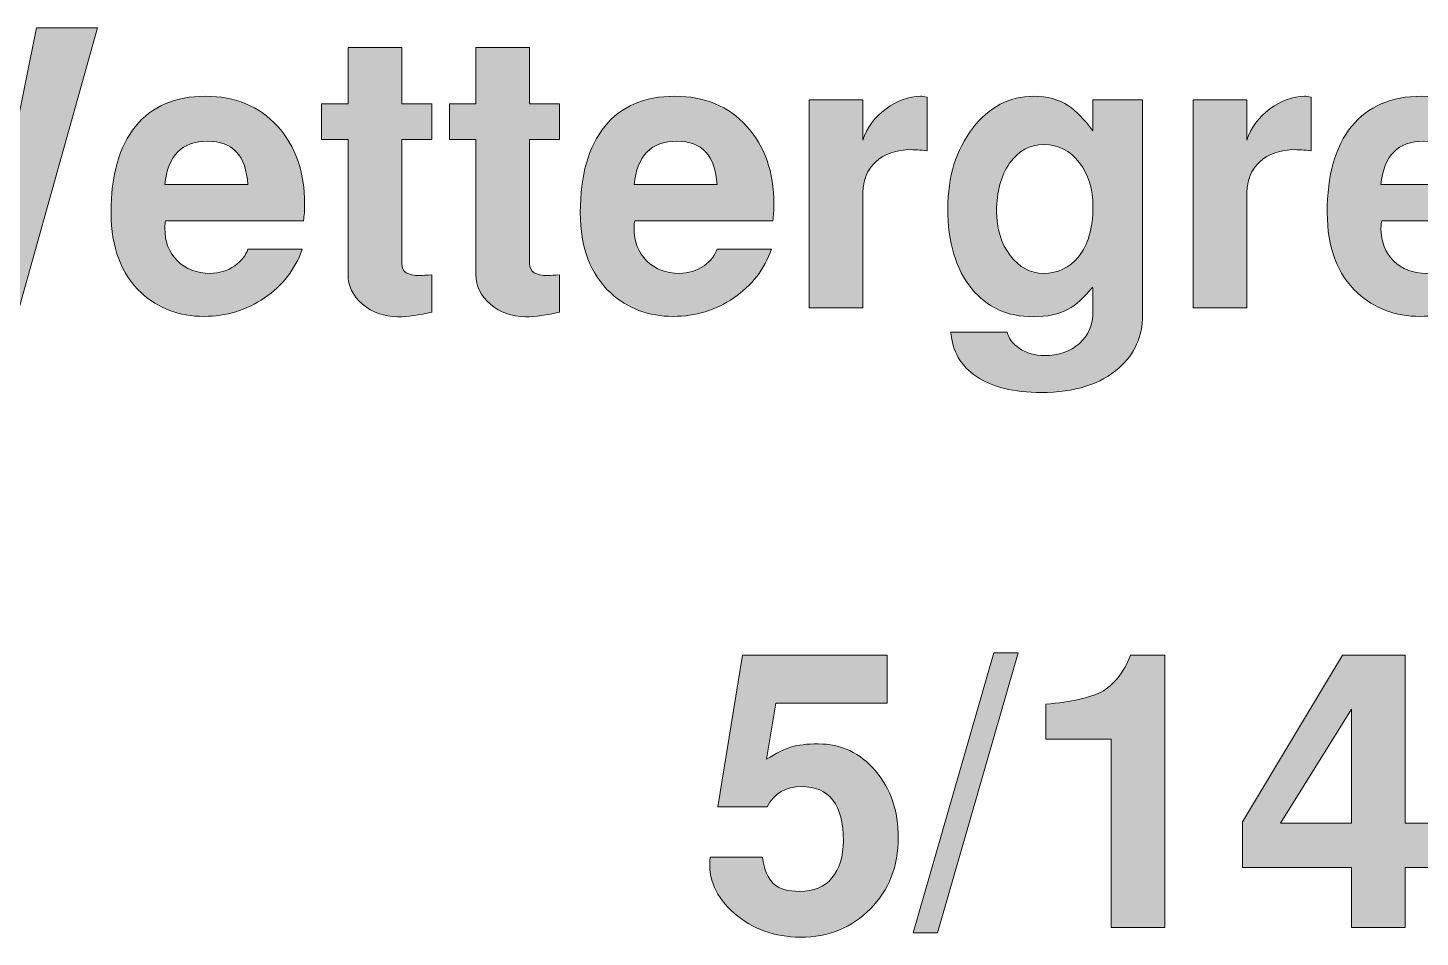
# Model space of a CAD drawing. Header units: inches. Extents: x 0.25 to 7.95, y -7.13 to -0.25.
# Drawn here: x 6.74 to 7.344, y -3.987 to -3.592 of the extents above; entities that cross this region are included whole.
import ezdxf

# ---------------------------------------------------------------- set-up
doc = ezdxf.new("R2010")
doc.units = ezdxf.units.IN
doc.header["$MEASUREMENT"] = 0
doc.layers.add('Layer 1', color=7, linetype='Continuous')

# ---------------------------------------------------------------- blocks, each defined once
blk = doc.blocks.new('block 71')
at = {"layer": 'Layer 1', "true_color": 0xed1f24}
h = blk.add_hatch(color=240, dxfattribs=at)
h.dxf.hatch_style = 2
h.paths.add_polyline_path([(6.77048, -3.59246), (6.73648, -3.71396), (6.71398, -3.71396), (6.69387, -3.62156), (6.6739, -3.71396), (6.65136, -3.71396), (6.61731, -3.59246), (6.64381, -3.59246), (6.66248, -3.68346), (6.68065, -3.59246), (6.70715, -3.59246), (6.72531, -3.68446), (6.74398, -3.59246)])
h = blk.add_hatch(color=240, dxfattribs=at)
h.dxf.hatch_style = 2
edge = h.paths.add_edge_path()
edge.add_spline(control_points=[(6.91548, -3.71579), (6.91003, -3.71713), (6.90509, -3.71779), (6.90065, -3.71779), (6.89476, -3.71779), (6.8897, -3.71599), (6.88548, -3.71238), (6.88125, -3.70877), (6.87914, -3.70446), (6.87914, -3.69946), (6.87914, -3.69946), (6.87914, -3.64096), (6.87914, -3.64096), (6.87914, -3.64096), (6.86765, -3.64096), (6.86765, -3.64096), (6.86765, -3.64096), (6.86765, -3.62546), (6.86765, -3.62546), (6.86765, -3.62546), (6.87914, -3.62546), (6.87914, -3.62546), (6.87914, -3.62546), (6.87914, -3.60096), (6.87914, -3.60096), (6.87914, -3.60096), (6.90248, -3.60096), (6.90248, -3.60096), (6.90248, -3.60096), (6.90248, -3.62546), (6.90248, -3.62546), (6.90248, -3.62546), (6.91548, -3.62546), (6.91548, -3.62546), (6.91548, -3.62546), (6.91548, -3.64096), (6.91548, -3.64096), (6.91548, -3.64096), (6.90248, -3.64096), (6.90248, -3.64096), (6.90248, -3.64096), (6.90248, -3.6948), (6.90248, -3.6948), (6.90248, -3.69824), (6.90509, -3.69996), (6.91031, -3.69996), (6.91153, -3.69985), (6.91326, -3.69974), (6.91548, -3.69963), (6.91548, -3.69963), (6.91548, -3.71579), (6.91548, -3.71579)], knot_values=[0, 0, 0, 0, 1, 1, 1, 2, 2, 2, 3, 3, 3, 4, 4, 4, 5, 5, 5, 6, 6, 6, 7, 7, 7, 8, 8, 8, 9, 9, 9, 10, 10, 10, 11, 11, 11, 12, 12, 12, 13, 13, 13, 14, 14, 14, 15, 15, 15, 16, 16, 16, 17, 17, 17, 17], degree=3, periodic=1)
h = blk.add_hatch(color=240, dxfattribs=at)
h.dxf.hatch_style = 2
edge = h.paths.add_edge_path()
edge.add_spline(control_points=[(6.97097, -3.71579), (6.96553, -3.71713), (6.96058, -3.71779), (6.95614, -3.71779), (6.95025, -3.71779), (6.9452, -3.71599), (6.94097, -3.71238), (6.93675, -3.70877), (6.93464, -3.70446), (6.93464, -3.69946), (6.93464, -3.69946), (6.93464, -3.64096), (6.93464, -3.64096), (6.93464, -3.64096), (6.92314, -3.64096), (6.92314, -3.64096), (6.92314, -3.64096), (6.92314, -3.62546), (6.92314, -3.62546), (6.92314, -3.62546), (6.93464, -3.62546), (6.93464, -3.62546), (6.93464, -3.62546), (6.93464, -3.60096), (6.93464, -3.60096), (6.93464, -3.60096), (6.95797, -3.60096), (6.95797, -3.60096), (6.95797, -3.60096), (6.95797, -3.62546), (6.95797, -3.62546), (6.95797, -3.62546), (6.97097, -3.62546), (6.97097, -3.62546), (6.97097, -3.62546), (6.97097, -3.64096), (6.97097, -3.64096), (6.97097, -3.64096), (6.95797, -3.64096), (6.95797, -3.64096), (6.95797, -3.64096), (6.95797, -3.6948), (6.95797, -3.6948), (6.95797, -3.69824), (6.96058, -3.69996), (6.96581, -3.69996), (6.96703, -3.69985), (6.96875, -3.69974), (6.97097, -3.69963), (6.97097, -3.69963), (6.97097, -3.71579), (6.97097, -3.71579)], knot_values=[0, 0, 0, 0, 1, 1, 1, 2, 2, 2, 3, 3, 3, 4, 4, 4, 5, 5, 5, 6, 6, 6, 7, 7, 7, 8, 8, 8, 9, 9, 9, 10, 10, 10, 11, 11, 11, 12, 12, 12, 13, 13, 13, 14, 14, 14, 15, 15, 15, 16, 16, 16, 17, 17, 17, 17], degree=3, periodic=1)
h = blk.add_hatch(color=240, dxfattribs=at)
h.dxf.hatch_style = 2
edge = h.paths.add_edge_path()
edge.add_spline(control_points=[(6.86031, -3.66896), (6.86031, -3.67163), (6.86014, -3.67402), (6.85981, -3.67613), (6.85981, -3.67613), (6.79997, -3.67613), (6.79997, -3.67613), (6.79975, -3.6768), (6.79964, -3.67785), (6.79964, -3.67929), (6.79964, -3.68519), (6.80146, -3.68993), (6.80509, -3.69354), (6.80872, -3.69716), (6.81346, -3.69896), (6.8193, -3.69896), (6.82315, -3.69896), (6.82672, -3.69786), (6.83002, -3.69563), (6.833, -3.69352), (6.83487, -3.69113), (6.83564, -3.68846), (6.83564, -3.68846), (6.85931, -3.68846), (6.85931, -3.68846), (6.85619, -3.69724), (6.85072, -3.7043), (6.84289, -3.70963), (6.83506, -3.71496), (6.82631, -3.71763), (6.81664, -3.71763), (6.80586, -3.71763), (6.79681, -3.71424), (6.78948, -3.70747), (6.78069, -3.69935), (6.77631, -3.68774), (6.77631, -3.67263), (6.77631, -3.65641), (6.77983, -3.64393), (6.78689, -3.63521), (6.79395, -3.62649), (6.80408, -3.62213), (6.81731, -3.62213), (6.83019, -3.62213), (6.84058, -3.62644), (6.84848, -3.63504), (6.85636, -3.64366), (6.86031, -3.65496), (6.86031, -3.66896)], knot_values=[0, 0, 0, 0, 1, 1, 1, 2, 2, 2, 3, 3, 3, 4, 4, 4, 5, 5, 5, 6, 6, 6, 7, 7, 7, 8, 8, 8, 9, 9, 9, 10, 10, 10, 11, 11, 11, 12, 12, 12, 13, 13, 13, 14, 14, 14, 15, 15, 15, 16, 16, 16, 16], degree=3, periodic=1)
edge = h.paths.add_edge_path()
edge.add_spline(control_points=[(6.83564, -3.66046), (6.83497, -3.64791), (6.82914, -3.64163), (6.81815, -3.64163), (6.80704, -3.64163), (6.80088, -3.64791), (6.79964, -3.66046), (6.79964, -3.66046), (6.83564, -3.66046), (6.83564, -3.66046)], knot_values=[0, 0, 0, 0, 1, 1, 1, 2, 2, 2, 3, 3, 3, 3], degree=3, periodic=1)
h = blk.add_hatch(color=240, dxfattribs=at)
h.dxf.hatch_style = 2
edge = h.paths.add_edge_path()
edge.add_spline(control_points=[(7.06398, -3.66896), (7.06398, -3.67163), (7.06381, -3.67402), (7.06348, -3.67613), (7.06348, -3.67613), (7.00364, -3.67613), (7.00364, -3.67613), (7.00342, -3.6768), (7.00331, -3.67785), (7.00331, -3.67929), (7.00331, -3.68519), (7.00513, -3.68993), (7.00876, -3.69354), (7.01239, -3.69716), (7.01712, -3.69896), (7.02296, -3.69896), (7.02681, -3.69896), (7.03039, -3.69786), (7.03369, -3.69563), (7.03667, -3.69352), (7.03854, -3.69113), (7.03931, -3.68846), (7.03931, -3.68846), (7.06297, -3.68846), (7.06297, -3.68846), (7.05986, -3.69724), (7.05439, -3.7043), (7.04656, -3.70963), (7.03872, -3.71496), (7.02998, -3.71763), (7.02031, -3.71763), (7.00953, -3.71763), (7.00047, -3.71424), (6.99314, -3.70747), (6.98436, -3.69935), (6.97997, -3.68774), (6.97997, -3.67263), (6.97997, -3.65641), (6.9835, -3.64393), (6.99056, -3.63521), (6.99761, -3.62649), (7.00775, -3.62213), (7.02098, -3.62213), (7.03386, -3.62213), (7.04425, -3.62644), (7.05214, -3.63504), (7.06003, -3.64366), (7.06398, -3.65496), (7.06398, -3.66896)], knot_values=[0, 0, 0, 0, 1, 1, 1, 2, 2, 2, 3, 3, 3, 4, 4, 4, 5, 5, 5, 6, 6, 6, 7, 7, 7, 8, 8, 8, 9, 9, 9, 10, 10, 10, 11, 11, 11, 12, 12, 12, 13, 13, 13, 14, 14, 14, 15, 15, 15, 16, 16, 16, 16], degree=3, periodic=1)
edge = h.paths.add_edge_path()
edge.add_spline(control_points=[(7.03931, -3.66046), (7.03864, -3.64791), (7.0328, -3.64163), (7.02182, -3.64163), (7.01071, -3.64163), (7.00454, -3.64791), (7.00331, -3.66046), (7.00331, -3.66046), (7.03931, -3.66046), (7.03931, -3.66046)], knot_values=[0, 0, 0, 0, 1, 1, 1, 2, 2, 2, 3, 3, 3, 3], degree=3, periodic=1)
h = blk.add_hatch(color=240, dxfattribs=at)
h.dxf.hatch_style = 2
edge = h.paths.add_edge_path()
edge.add_spline(control_points=[(7.13047, -3.64579), (7.12736, -3.64546), (7.12508, -3.6453), (7.12364, -3.6453), (7.11709, -3.6453), (7.11195, -3.64705), (7.10822, -3.65055), (7.1045, -3.65405), (7.10264, -3.65846), (7.10264, -3.6638), (7.10264, -3.6638), (7.10264, -3.71396), (7.10264, -3.71396), (7.10264, -3.71396), (7.07931, -3.71396), (7.07931, -3.71396), (7.07931, -3.71396), (7.07931, -3.62363), (7.07931, -3.62363), (7.07931, -3.62363), (7.10264, -3.62363), (7.10264, -3.62363), (7.10264, -3.62363), (7.10264, -3.64113), (7.10264, -3.64113), (7.10431, -3.6358), (7.10764, -3.63129), (7.11264, -3.62763), (7.11764, -3.62396), (7.12264, -3.62213), (7.12764, -3.62213), (7.12819, -3.62213), (7.12914, -3.62224), (7.13047, -3.62246), (7.13047, -3.62246), (7.13047, -3.64579), (7.13047, -3.64579)], knot_values=[0, 0, 0, 0, 1, 1, 1, 2, 2, 2, 3, 3, 3, 4, 4, 4, 5, 5, 5, 6, 6, 6, 7, 7, 7, 8, 8, 8, 9, 9, 9, 10, 10, 10, 11, 11, 11, 12, 12, 12, 12], degree=3, periodic=1)
h = blk.add_hatch(color=240, dxfattribs=at)
h.dxf.hatch_style = 2
edge = h.paths.add_edge_path()
edge.add_spline(control_points=[(7.22397, -3.7173), (7.22397, -3.7263), (7.22058, -3.73385), (7.21381, -3.73996), (7.20592, -3.74707), (7.19464, -3.75063), (7.17997, -3.75063), (7.16808, -3.75063), (7.15873, -3.74832), (7.15189, -3.74371), (7.14505, -3.7391), (7.14136, -3.73269), (7.14081, -3.72446), (7.14081, -3.72446), (7.16527, -3.72446), (7.16527, -3.72446), (7.16583, -3.72713), (7.16762, -3.72949), (7.17063, -3.73155), (7.17365, -3.7336), (7.17723, -3.73463), (7.18136, -3.73463), (7.18762, -3.73463), (7.19269, -3.73288), (7.19661, -3.72938), (7.20052, -3.72588), (7.20247, -3.72124), (7.20247, -3.71546), (7.20247, -3.70946), (7.20241, -3.70596), (7.2023, -3.70496), (7.19862, -3.70952), (7.1951, -3.71269), (7.19175, -3.71446), (7.18773, -3.71668), (7.18264, -3.71779), (7.1765, -3.71779), (7.16533, -3.71779), (7.15645, -3.71374), (7.14986, -3.70563), (7.14293, -3.69718), (7.13947, -3.68557), (7.13947, -3.6708), (7.13947, -3.65702), (7.14305, -3.64546), (7.15019, -3.63613), (7.15735, -3.6268), (7.16617, -3.62213), (7.17667, -3.62213), (7.18259, -3.62213), (7.18768, -3.62352), (7.19192, -3.6263), (7.19504, -3.6284), (7.19856, -3.63202), (7.20247, -3.63713), (7.20247, -3.63713), (7.20247, -3.62363), (7.20247, -3.62363), (7.20247, -3.62363), (7.22397, -3.62363), (7.22397, -3.62363), (7.22397, -3.62363), (7.22397, -3.7173), (7.22397, -3.7173)], knot_values=[0, 0, 0, 0, 1, 1, 1, 2, 2, 2, 3, 3, 3, 4, 4, 4, 5, 5, 5, 6, 6, 6, 7, 7, 7, 8, 8, 8, 9, 9, 9, 10, 10, 10, 11, 11, 11, 12, 12, 12, 13, 13, 13, 14, 14, 14, 15, 15, 15, 16, 16, 16, 17, 17, 17, 18, 18, 18, 19, 19, 19, 20, 20, 20, 21, 21, 21, 21], degree=3, periodic=1)
edge = h.paths.add_edge_path()
edge.add_spline(control_points=[(7.20247, -3.67013), (7.20247, -3.66235), (7.20047, -3.6559), (7.19647, -3.6508), (7.19247, -3.64568), (7.18742, -3.64313), (7.18131, -3.64313), (7.17508, -3.64313), (7.17008, -3.64583), (7.16631, -3.65121), (7.16253, -3.6566), (7.16064, -3.66352), (7.16064, -3.67196), (7.16064, -3.67963), (7.16261, -3.68605), (7.16656, -3.69121), (7.1705, -3.69638), (7.17531, -3.69896), (7.18098, -3.69896), (7.18719, -3.69896), (7.19225, -3.69657), (7.19614, -3.69179), (7.20036, -3.68657), (7.20247, -3.67936), (7.20247, -3.67013)], knot_values=[0, 0, 0, 0, 1, 1, 1, 2, 2, 2, 3, 3, 3, 4, 4, 4, 5, 5, 5, 6, 6, 6, 7, 7, 7, 8, 8, 8, 8], degree=3, periodic=1)
h = blk.add_hatch(color=240, dxfattribs=at)
h.dxf.hatch_style = 2
edge = h.paths.add_edge_path()
edge.add_spline(control_points=[(7.29714, -3.64579), (7.29403, -3.64546), (7.29175, -3.6453), (7.29031, -3.6453), (7.28375, -3.6453), (7.27861, -3.64705), (7.27489, -3.65055), (7.27117, -3.65405), (7.26931, -3.65846), (7.26931, -3.6638), (7.26931, -3.6638), (7.26931, -3.71396), (7.26931, -3.71396), (7.26931, -3.71396), (7.24597, -3.71396), (7.24597, -3.71396), (7.24597, -3.71396), (7.24597, -3.62363), (7.24597, -3.62363), (7.24597, -3.62363), (7.26931, -3.62363), (7.26931, -3.62363), (7.26931, -3.62363), (7.26931, -3.64113), (7.26931, -3.64113), (7.27098, -3.6358), (7.27431, -3.63129), (7.2793, -3.62763), (7.28431, -3.62396), (7.28931, -3.62213), (7.2943, -3.62213), (7.29486, -3.62213), (7.29581, -3.62224), (7.29714, -3.62246), (7.29714, -3.62246), (7.29714, -3.64579), (7.29714, -3.64579)], knot_values=[0, 0, 0, 0, 1, 1, 1, 2, 2, 2, 3, 3, 3, 4, 4, 4, 5, 5, 5, 6, 6, 6, 7, 7, 7, 8, 8, 8, 9, 9, 9, 10, 10, 10, 11, 11, 11, 12, 12, 12, 12], degree=3, periodic=1)
h = blk.add_hatch(color=240, dxfattribs=at)
h.dxf.hatch_style = 2
edge = h.paths.add_edge_path()
edge.add_spline(control_points=[(7.38814, -3.66896), (7.38814, -3.67163), (7.38797, -3.67402), (7.38764, -3.67613), (7.38764, -3.67613), (7.32781, -3.67613), (7.32781, -3.67613), (7.32758, -3.6768), (7.32747, -3.67785), (7.32747, -3.67929), (7.32747, -3.68519), (7.32929, -3.68993), (7.33292, -3.69354), (7.33655, -3.69716), (7.34129, -3.69896), (7.34713, -3.69896), (7.35098, -3.69896), (7.35455, -3.69786), (7.35786, -3.69563), (7.36083, -3.69352), (7.3627, -3.69113), (7.36347, -3.68846), (7.36347, -3.68846), (7.38714, -3.68846), (7.38714, -3.68846), (7.38403, -3.69724), (7.37855, -3.7043), (7.37072, -3.70963), (7.36289, -3.71496), (7.35414, -3.71763), (7.34448, -3.71763), (7.33369, -3.71763), (7.32464, -3.71424), (7.31731, -3.70747), (7.30853, -3.69935), (7.30414, -3.68774), (7.30414, -3.67263), (7.30414, -3.65641), (7.30766, -3.64393), (7.31472, -3.63521), (7.32178, -3.62649), (7.33192, -3.62213), (7.34514, -3.62213), (7.35803, -3.62213), (7.36841, -3.62644), (7.37631, -3.63504), (7.3842, -3.64366), (7.38814, -3.65496), (7.38814, -3.66896)], knot_values=[0, 0, 0, 0, 1, 1, 1, 2, 2, 2, 3, 3, 3, 4, 4, 4, 5, 5, 5, 6, 6, 6, 7, 7, 7, 8, 8, 8, 9, 9, 9, 10, 10, 10, 11, 11, 11, 12, 12, 12, 13, 13, 13, 14, 14, 14, 15, 15, 15, 16, 16, 16, 16], degree=3, periodic=1)
edge = h.paths.add_edge_path()
edge.add_spline(control_points=[(7.36347, -3.66046), (7.3628, -3.64791), (7.35697, -3.64163), (7.34598, -3.64163), (7.33487, -3.64163), (7.32871, -3.64791), (7.32747, -3.66046), (7.32747, -3.66046), (7.36347, -3.66046), (7.36347, -3.66046)], knot_values=[0, 0, 0, 0, 1, 1, 1, 2, 2, 2, 3, 3, 3, 3], degree=3, periodic=1)
at = {"layer": 'Layer 1', "lineweight": 0}
blk.add_lwpolyline([(6.77048, -3.59246), (6.73648, -3.71396), (6.71398, -3.71396), (6.69387, -3.62156), (6.6739, -3.71396), (6.65136, -3.71396), (6.61731, -3.59246), (6.64381, -3.59246), (6.66248, -3.68346), (6.68065, -3.59246), (6.70715, -3.59246), (6.72531, -3.68446), (6.74398, -3.59246), (6.77048, -3.59246)], dxfattribs=at)
for points, knots in [([(6.91548, -3.71579), (6.91003, -3.71713), (6.90509, -3.71779), (6.90065, -3.71779), (6.89476, -3.71779), (6.8897, -3.71599), (6.88548, -3.71238), (6.88125, -3.70877), (6.87914, -3.70446), (6.87914, -3.69946), (6.87914, -3.69946), (6.87914, -3.64096), (6.87914, -3.64096), (6.87914, -3.64096), (6.86765, -3.64096), (6.86765, -3.64096), (6.86765, -3.64096), (6.86765, -3.62546), (6.86765, -3.62546), (6.86765, -3.62546), (6.87914, -3.62546), (6.87914, -3.62546), (6.87914, -3.62546), (6.87914, -3.60096), (6.87914, -3.60096), (6.87914, -3.60096), (6.90248, -3.60096), (6.90248, -3.60096), (6.90248, -3.60096), (6.90248, -3.62546), (6.90248, -3.62546), (6.90248, -3.62546), (6.91548, -3.62546), (6.91548, -3.62546), (6.91548, -3.62546), (6.91548, -3.64096), (6.91548, -3.64096), (6.91548, -3.64096), (6.90248, -3.64096), (6.90248, -3.64096), (6.90248, -3.64096), (6.90248, -3.6948), (6.90248, -3.6948), (6.90248, -3.69824), (6.90509, -3.69996), (6.91031, -3.69996), (6.91153, -3.69985), (6.91326, -3.69974), (6.91548, -3.69963), (6.91548, -3.69963), (6.91548, -3.71579), (6.91548, -3.71579)], [0, 0, 0, 0, 1, 1, 1, 2, 2, 2, 3, 3, 3, 4, 4, 4, 5, 5, 5, 6, 6, 6, 7, 7, 7, 8, 8, 8, 9, 9, 9, 10, 10, 10, 11, 11, 11, 12, 12, 12, 13, 13, 13, 14, 14, 14, 15, 15, 15, 16, 16, 16, 17, 17, 17, 17]), ([(6.97097, -3.71579), (6.96553, -3.71713), (6.96058, -3.71779), (6.95614, -3.71779), (6.95025, -3.71779), (6.9452, -3.71599), (6.94097, -3.71238), (6.93675, -3.70877), (6.93464, -3.70446), (6.93464, -3.69946), (6.93464, -3.69946), (6.93464, -3.64096), (6.93464, -3.64096), (6.93464, -3.64096), (6.92314, -3.64096), (6.92314, -3.64096), (6.92314, -3.64096), (6.92314, -3.62546), (6.92314, -3.62546), (6.92314, -3.62546), (6.93464, -3.62546), (6.93464, -3.62546), (6.93464, -3.62546), (6.93464, -3.60096), (6.93464, -3.60096), (6.93464, -3.60096), (6.95797, -3.60096), (6.95797, -3.60096), (6.95797, -3.60096), (6.95797, -3.62546), (6.95797, -3.62546), (6.95797, -3.62546), (6.97097, -3.62546), (6.97097, -3.62546), (6.97097, -3.62546), (6.97097, -3.64096), (6.97097, -3.64096), (6.97097, -3.64096), (6.95797, -3.64096), (6.95797, -3.64096), (6.95797, -3.64096), (6.95797, -3.6948), (6.95797, -3.6948), (6.95797, -3.69824), (6.96058, -3.69996), (6.96581, -3.69996), (6.96703, -3.69985), (6.96875, -3.69974), (6.97097, -3.69963), (6.97097, -3.69963), (6.97097, -3.71579), (6.97097, -3.71579)], [0, 0, 0, 0, 1, 1, 1, 2, 2, 2, 3, 3, 3, 4, 4, 4, 5, 5, 5, 6, 6, 6, 7, 7, 7, 8, 8, 8, 9, 9, 9, 10, 10, 10, 11, 11, 11, 12, 12, 12, 13, 13, 13, 14, 14, 14, 15, 15, 15, 16, 16, 16, 17, 17, 17, 17]), ([(6.86031, -3.66896), (6.86031, -3.67163), (6.86014, -3.67402), (6.85981, -3.67613), (6.85981, -3.67613), (6.79997, -3.67613), (6.79997, -3.67613), (6.79975, -3.6768), (6.79964, -3.67785), (6.79964, -3.67929), (6.79964, -3.68519), (6.80146, -3.68993), (6.80509, -3.69354), (6.80872, -3.69716), (6.81346, -3.69896), (6.8193, -3.69896), (6.82315, -3.69896), (6.82672, -3.69786), (6.83002, -3.69563), (6.833, -3.69352), (6.83487, -3.69113), (6.83564, -3.68846), (6.83564, -3.68846), (6.85931, -3.68846), (6.85931, -3.68846), (6.85619, -3.69724), (6.85072, -3.7043), (6.84289, -3.70963), (6.83506, -3.71496), (6.82631, -3.71763), (6.81664, -3.71763), (6.80586, -3.71763), (6.79681, -3.71424), (6.78948, -3.70747), (6.78069, -3.69935), (6.77631, -3.68774), (6.77631, -3.67263), (6.77631, -3.65641), (6.77983, -3.64393), (6.78689, -3.63521), (6.79395, -3.62649), (6.80408, -3.62213), (6.81731, -3.62213), (6.83019, -3.62213), (6.84058, -3.62644), (6.84848, -3.63504), (6.85636, -3.64366), (6.86031, -3.65496), (6.86031, -3.66896)], [0, 0, 0, 0, 1, 1, 1, 2, 2, 2, 3, 3, 3, 4, 4, 4, 5, 5, 5, 6, 6, 6, 7, 7, 7, 8, 8, 8, 9, 9, 9, 10, 10, 10, 11, 11, 11, 12, 12, 12, 13, 13, 13, 14, 14, 14, 15, 15, 15, 16, 16, 16, 16]), ([(7.06398, -3.66896), (7.06398, -3.67163), (7.06381, -3.67402), (7.06348, -3.67613), (7.06348, -3.67613), (7.00364, -3.67613), (7.00364, -3.67613), (7.00342, -3.6768), (7.00331, -3.67785), (7.00331, -3.67929), (7.00331, -3.68519), (7.00513, -3.68993), (7.00876, -3.69354), (7.01239, -3.69716), (7.01712, -3.69896), (7.02296, -3.69896), (7.02681, -3.69896), (7.03039, -3.69786), (7.03369, -3.69563), (7.03667, -3.69352), (7.03854, -3.69113), (7.03931, -3.68846), (7.03931, -3.68846), (7.06297, -3.68846), (7.06297, -3.68846), (7.05986, -3.69724), (7.05439, -3.7043), (7.04656, -3.70963), (7.03872, -3.71496), (7.02998, -3.71763), (7.02031, -3.71763), (7.00953, -3.71763), (7.00047, -3.71424), (6.99314, -3.70747), (6.98436, -3.69935), (6.97997, -3.68774), (6.97997, -3.67263), (6.97997, -3.65641), (6.9835, -3.64393), (6.99056, -3.63521), (6.99761, -3.62649), (7.00775, -3.62213), (7.02098, -3.62213), (7.03386, -3.62213), (7.04425, -3.62644), (7.05214, -3.63504), (7.06003, -3.64366), (7.06398, -3.65496), (7.06398, -3.66896)], [0, 0, 0, 0, 1, 1, 1, 2, 2, 2, 3, 3, 3, 4, 4, 4, 5, 5, 5, 6, 6, 6, 7, 7, 7, 8, 8, 8, 9, 9, 9, 10, 10, 10, 11, 11, 11, 12, 12, 12, 13, 13, 13, 14, 14, 14, 15, 15, 15, 16, 16, 16, 16]), ([(7.13047, -3.64579), (7.12736, -3.64546), (7.12508, -3.6453), (7.12364, -3.6453), (7.11709, -3.6453), (7.11195, -3.64705), (7.10822, -3.65055), (7.1045, -3.65405), (7.10264, -3.65846), (7.10264, -3.6638), (7.10264, -3.6638), (7.10264, -3.71396), (7.10264, -3.71396), (7.10264, -3.71396), (7.07931, -3.71396), (7.07931, -3.71396), (7.07931, -3.71396), (7.07931, -3.62363), (7.07931, -3.62363), (7.07931, -3.62363), (7.10264, -3.62363), (7.10264, -3.62363), (7.10264, -3.62363), (7.10264, -3.64113), (7.10264, -3.64113), (7.10431, -3.6358), (7.10764, -3.63129), (7.11264, -3.62763), (7.11764, -3.62396), (7.12264, -3.62213), (7.12764, -3.62213), (7.12819, -3.62213), (7.12914, -3.62224), (7.13047, -3.62246), (7.13047, -3.62246), (7.13047, -3.64579), (7.13047, -3.64579)], [0, 0, 0, 0, 1, 1, 1, 2, 2, 2, 3, 3, 3, 4, 4, 4, 5, 5, 5, 6, 6, 6, 7, 7, 7, 8, 8, 8, 9, 9, 9, 10, 10, 10, 11, 11, 11, 12, 12, 12, 12]), ([(7.22397, -3.7173), (7.22397, -3.7263), (7.22058, -3.73385), (7.21381, -3.73996), (7.20592, -3.74707), (7.19464, -3.75063), (7.17997, -3.75063), (7.16808, -3.75063), (7.15873, -3.74832), (7.15189, -3.74371), (7.14505, -3.7391), (7.14136, -3.73269), (7.14081, -3.72446), (7.14081, -3.72446), (7.16527, -3.72446), (7.16527, -3.72446), (7.16583, -3.72713), (7.16762, -3.72949), (7.17063, -3.73155), (7.17365, -3.7336), (7.17723, -3.73463), (7.18136, -3.73463), (7.18762, -3.73463), (7.19269, -3.73288), (7.19661, -3.72938), (7.20052, -3.72588), (7.20247, -3.72124), (7.20247, -3.71546), (7.20247, -3.70946), (7.20241, -3.70596), (7.2023, -3.70496), (7.19862, -3.70952), (7.1951, -3.71269), (7.19175, -3.71446), (7.18773, -3.71668), (7.18264, -3.71779), (7.1765, -3.71779), (7.16533, -3.71779), (7.15645, -3.71374), (7.14986, -3.70563), (7.14293, -3.69718), (7.13947, -3.68557), (7.13947, -3.6708), (7.13947, -3.65702), (7.14305, -3.64546), (7.15019, -3.63613), (7.15735, -3.6268), (7.16617, -3.62213), (7.17667, -3.62213), (7.18259, -3.62213), (7.18768, -3.62352), (7.19192, -3.6263), (7.19504, -3.6284), (7.19856, -3.63202), (7.20247, -3.63713), (7.20247, -3.63713), (7.20247, -3.62363), (7.20247, -3.62363), (7.20247, -3.62363), (7.22397, -3.62363), (7.22397, -3.62363), (7.22397, -3.62363), (7.22397, -3.7173), (7.22397, -3.7173)], [0, 0, 0, 0, 1, 1, 1, 2, 2, 2, 3, 3, 3, 4, 4, 4, 5, 5, 5, 6, 6, 6, 7, 7, 7, 8, 8, 8, 9, 9, 9, 10, 10, 10, 11, 11, 11, 12, 12, 12, 13, 13, 13, 14, 14, 14, 15, 15, 15, 16, 16, 16, 17, 17, 17, 18, 18, 18, 19, 19, 19, 20, 20, 20, 21, 21, 21, 21]), ([(7.29714, -3.64579), (7.29403, -3.64546), (7.29175, -3.6453), (7.29031, -3.6453), (7.28375, -3.6453), (7.27861, -3.64705), (7.27489, -3.65055), (7.27117, -3.65405), (7.26931, -3.65846), (7.26931, -3.6638), (7.26931, -3.6638), (7.26931, -3.71396), (7.26931, -3.71396), (7.26931, -3.71396), (7.24597, -3.71396), (7.24597, -3.71396), (7.24597, -3.71396), (7.24597, -3.62363), (7.24597, -3.62363), (7.24597, -3.62363), (7.26931, -3.62363), (7.26931, -3.62363), (7.26931, -3.62363), (7.26931, -3.64113), (7.26931, -3.64113), (7.27098, -3.6358), (7.27431, -3.63129), (7.2793, -3.62763), (7.28431, -3.62396), (7.28931, -3.62213), (7.2943, -3.62213), (7.29486, -3.62213), (7.29581, -3.62224), (7.29714, -3.62246), (7.29714, -3.62246), (7.29714, -3.64579), (7.29714, -3.64579)], [0, 0, 0, 0, 1, 1, 1, 2, 2, 2, 3, 3, 3, 4, 4, 4, 5, 5, 5, 6, 6, 6, 7, 7, 7, 8, 8, 8, 9, 9, 9, 10, 10, 10, 11, 11, 11, 12, 12, 12, 12]), ([(7.38814, -3.66896), (7.38814, -3.67163), (7.38797, -3.67402), (7.38764, -3.67613), (7.38764, -3.67613), (7.32781, -3.67613), (7.32781, -3.67613), (7.32758, -3.6768), (7.32747, -3.67785), (7.32747, -3.67929), (7.32747, -3.68519), (7.32929, -3.68993), (7.33292, -3.69354), (7.33655, -3.69716), (7.34129, -3.69896), (7.34713, -3.69896), (7.35098, -3.69896), (7.35455, -3.69786), (7.35786, -3.69563), (7.36083, -3.69352), (7.3627, -3.69113), (7.36347, -3.68846), (7.36347, -3.68846), (7.38714, -3.68846), (7.38714, -3.68846), (7.38403, -3.69724), (7.37855, -3.7043), (7.37072, -3.70963), (7.36289, -3.71496), (7.35414, -3.71763), (7.34448, -3.71763), (7.33369, -3.71763), (7.32464, -3.71424), (7.31731, -3.70747), (7.30853, -3.69935), (7.30414, -3.68774), (7.30414, -3.67263), (7.30414, -3.65641), (7.30766, -3.64393), (7.31472, -3.63521), (7.32178, -3.62649), (7.33192, -3.62213), (7.34514, -3.62213), (7.35803, -3.62213), (7.36841, -3.62644), (7.37631, -3.63504), (7.3842, -3.64366), (7.38814, -3.65496), (7.38814, -3.66896)], [0, 0, 0, 0, 1, 1, 1, 2, 2, 2, 3, 3, 3, 4, 4, 4, 5, 5, 5, 6, 6, 6, 7, 7, 7, 8, 8, 8, 9, 9, 9, 10, 10, 10, 11, 11, 11, 12, 12, 12, 13, 13, 13, 14, 14, 14, 15, 15, 15, 16, 16, 16, 16]), ([(6.83564, -3.66046), (6.83497, -3.64791), (6.82914, -3.64163), (6.81815, -3.64163), (6.80704, -3.64163), (6.80088, -3.64791), (6.79964, -3.66046), (6.79964, -3.66046), (6.83564, -3.66046), (6.83564, -3.66046)], [0, 0, 0, 0, 1, 1, 1, 2, 2, 2, 3, 3, 3, 3]), ([(7.03931, -3.66046), (7.03864, -3.64791), (7.0328, -3.64163), (7.02182, -3.64163), (7.01071, -3.64163), (7.00454, -3.64791), (7.00331, -3.66046), (7.00331, -3.66046), (7.03931, -3.66046), (7.03931, -3.66046)], [0, 0, 0, 0, 1, 1, 1, 2, 2, 2, 3, 3, 3, 3]), ([(7.20247, -3.67013), (7.20247, -3.66235), (7.20047, -3.6559), (7.19647, -3.6508), (7.19247, -3.64568), (7.18742, -3.64313), (7.18131, -3.64313), (7.17508, -3.64313), (7.17008, -3.64583), (7.16631, -3.65121), (7.16253, -3.6566), (7.16064, -3.66352), (7.16064, -3.67196), (7.16064, -3.67963), (7.16261, -3.68605), (7.16656, -3.69121), (7.1705, -3.69638), (7.17531, -3.69896), (7.18098, -3.69896), (7.18719, -3.69896), (7.19225, -3.69657), (7.19614, -3.69179), (7.20036, -3.68657), (7.20247, -3.67936), (7.20247, -3.67013)], [0, 0, 0, 0, 1, 1, 1, 2, 2, 2, 3, 3, 3, 4, 4, 4, 5, 5, 5, 6, 6, 6, 7, 7, 7, 8, 8, 8, 8]), ([(7.36347, -3.66046), (7.3628, -3.64791), (7.35697, -3.64163), (7.34598, -3.64163), (7.33487, -3.64163), (7.32871, -3.64791), (7.32747, -3.66046), (7.32747, -3.66046), (7.36347, -3.66046), (7.36347, -3.66046)], [0, 0, 0, 0, 1, 1, 1, 2, 2, 2, 3, 3, 3, 3])]:
    blk.add_open_spline(points, degree=3, knots=knots, dxfattribs=at)
blk = doc.blocks.new('block 73')
at = {"layer": 'Layer 1', "true_color": 0xed1f24}
h = blk.add_hatch(color=240, dxfattribs=at)
h.dxf.hatch_style = 2
edge = h.paths.add_edge_path()
edge.add_spline(control_points=[(7.11797, -3.94377), (7.11797, -3.95621), (7.11394, -3.96652), (7.10588, -3.97468), (7.09783, -3.98285), (7.08769, -3.98693), (7.07547, -3.98693), (7.06436, -3.98693), (7.0548, -3.98349), (7.0468, -3.9766), (7.0388, -3.96971), (7.0353, -3.9616), (7.0363, -3.95227), (7.0363, -3.95227), (7.05903, -3.95227), (7.05903, -3.95227), (7.05981, -3.95772), (7.0614, -3.96155), (7.0638, -3.96377), (7.06619, -3.96599), (7.07001, -3.9671), (7.07524, -3.9671), (7.08126, -3.9671), (7.08592, -3.96516), (7.0892, -3.96127), (7.09249, -3.95738), (7.09414, -3.95199), (7.09414, -3.9451), (7.09414, -3.92944), (7.08806, -3.9216), (7.07591, -3.9216), (7.06911, -3.9216), (7.06415, -3.92455), (7.06104, -3.93043), (7.06104, -3.93043), (7.03963, -3.93043), (7.03963, -3.93043), (7.03963, -3.93043), (7.0503, -3.8646), (7.0503, -3.8646), (7.0503, -3.8646), (7.11313, -3.8646), (7.11313, -3.8646), (7.11313, -3.8646), (7.11313, -3.88544), (7.11313, -3.88544), (7.11313, -3.88544), (7.06482, -3.88544), (7.06482, -3.88544), (7.06482, -3.88544), (7.06071, -3.90978), (7.06071, -3.90978), (7.06504, -3.90711), (7.06867, -3.90533), (7.07161, -3.90444), (7.07455, -3.90354), (7.07841, -3.9031), (7.08318, -3.9031), (7.09317, -3.9031), (7.10146, -3.90699), (7.10807, -3.91477), (7.11466, -3.92255), (7.11797, -3.93221), (7.11797, -3.94377)], knot_values=[0, 0, 0, 0, 1, 1, 1, 2, 2, 2, 3, 3, 3, 4, 4, 4, 5, 5, 5, 6, 6, 6, 7, 7, 7, 8, 8, 8, 9, 9, 9, 10, 10, 10, 11, 11, 11, 12, 12, 12, 13, 13, 13, 14, 14, 14, 15, 15, 15, 16, 16, 16, 17, 17, 17, 18, 18, 18, 19, 19, 19, 20, 20, 20, 21, 21, 21, 21], degree=3, periodic=1)
h = blk.add_hatch(color=240, dxfattribs=at)
h.dxf.hatch_style = 2
h.paths.add_polyline_path([(7.16996, -3.8636), (7.13497, -3.9851), (7.12439, -3.9851), (7.15939, -3.8636)])
h = blk.add_hatch(color=240, dxfattribs=at)
h.dxf.hatch_style = 2
edge = h.paths.add_edge_path()
edge.add_spline(control_points=[(7.23363, -3.98277), (7.23363, -3.98277), (7.2103, -3.98277), (7.2103, -3.98277), (7.2103, -3.98277), (7.2103, -3.9011), (7.2103, -3.9011), (7.2103, -3.9011), (7.18197, -3.9011), (7.18197, -3.9011), (7.18197, -3.9011), (7.18197, -3.88593), (7.18197, -3.88593), (7.19318, -3.88483), (7.20119, -3.88304), (7.20597, -3.8806), (7.21152, -3.8776), (7.2158, -3.87227), (7.2188, -3.8646), (7.2188, -3.8646), (7.23363, -3.8646), (7.23363, -3.8646), (7.23363, -3.8646), (7.23363, -3.98277), (7.23363, -3.98277)], knot_values=[0, 0, 0, 0, 1, 1, 1, 2, 2, 2, 3, 3, 3, 4, 4, 4, 5, 5, 5, 6, 6, 6, 7, 7, 7, 8, 8, 8, 8], degree=3, periodic=1)
h = blk.add_hatch(color=240, dxfattribs=at)
h.dxf.hatch_style = 2
h.paths.add_polyline_path([(7.3503, -3.95677), (7.33797, -3.95677), (7.33797, -3.98277), (7.31464, -3.98277), (7.31464, -3.95677), (7.2673, -3.95677), (7.2673, -3.93694), (7.3108, -3.8646), (7.33797, -3.8646), (7.33797, -3.93743), (7.3503, -3.93743)])
h.paths.add_polyline_path([(7.31464, -3.93743), (7.31464, -3.88797), (7.28392, -3.93743)])
h = blk.add_hatch(color=240, dxfattribs=at)
h.dxf.hatch_style = 2
h.paths.add_polyline_path([(7.40163, -3.8636), (7.36664, -3.9851), (7.35606, -3.9851), (7.39106, -3.8636)])
h = blk.add_hatch(color=240, dxfattribs=at)
h.dxf.hatch_style = 2
edge = h.paths.add_edge_path()
edge.add_spline(control_points=[(7.4653, -3.98277), (7.4653, -3.98277), (7.44197, -3.98277), (7.44197, -3.98277), (7.44197, -3.98277), (7.44197, -3.9011), (7.44197, -3.9011), (7.44197, -3.9011), (7.41364, -3.9011), (7.41364, -3.9011), (7.41364, -3.9011), (7.41364, -3.88593), (7.41364, -3.88593), (7.42485, -3.88483), (7.43285, -3.88304), (7.43764, -3.8806), (7.44319, -3.8776), (7.44747, -3.87227), (7.45047, -3.8646), (7.45047, -3.8646), (7.4653, -3.8646), (7.4653, -3.8646), (7.4653, -3.8646), (7.4653, -3.98277), (7.4653, -3.98277)], knot_values=[0, 0, 0, 0, 1, 1, 1, 2, 2, 2, 3, 3, 3, 4, 4, 4, 5, 5, 5, 6, 6, 6, 7, 7, 7, 8, 8, 8, 8], degree=3, periodic=1)
h = blk.add_hatch(color=240, dxfattribs=at)
h.dxf.hatch_style = 2
h.paths.add_polyline_path([(7.58196, -3.95677), (7.56963, -3.95677), (7.56963, -3.98277), (7.5463, -3.98277), (7.5463, -3.95677), (7.49896, -3.95677), (7.49896, -3.93694), (7.54247, -3.8646), (7.56963, -3.8646), (7.56963, -3.93743), (7.58196, -3.93743)])
h.paths.add_polyline_path([(7.5463, -3.93743), (7.5463, -3.88797), (7.51558, -3.93743)])
at = {"layer": 'Layer 1', "lineweight": 0}
for points in [[(7.16996, -3.8636), (7.13497, -3.9851), (7.12439, -3.9851), (7.15939, -3.8636), (7.16996, -3.8636)], [(7.3503, -3.95677), (7.33797, -3.95677), (7.33797, -3.98277), (7.31464, -3.98277), (7.31464, -3.95677), (7.2673, -3.95677), (7.2673, -3.93694), (7.3108, -3.8646), (7.33797, -3.8646), (7.33797, -3.93743), (7.3503, -3.93743), (7.3503, -3.95677)], [(7.40163, -3.8636), (7.36664, -3.9851), (7.35606, -3.9851), (7.39106, -3.8636), (7.40163, -3.8636)], [(7.58196, -3.95677), (7.56963, -3.95677), (7.56963, -3.98277), (7.5463, -3.98277), (7.5463, -3.95677), (7.49896, -3.95677), (7.49896, -3.93694), (7.54247, -3.8646), (7.56963, -3.8646), (7.56963, -3.93743), (7.58196, -3.93743), (7.58196, -3.95677)], [(7.31464, -3.93743), (7.31464, -3.88797), (7.28392, -3.93743), (7.31464, -3.93743)], [(7.5463, -3.93743), (7.5463, -3.88797), (7.51558, -3.93743), (7.5463, -3.93743)]]:
    blk.add_lwpolyline(points, dxfattribs=at)
for points, knots in [([(7.11797, -3.94377), (7.11797, -3.95621), (7.11394, -3.96652), (7.10588, -3.97468), (7.09783, -3.98285), (7.08769, -3.98693), (7.07547, -3.98693), (7.06436, -3.98693), (7.0548, -3.98349), (7.0468, -3.9766), (7.0388, -3.96971), (7.0353, -3.9616), (7.0363, -3.95227), (7.0363, -3.95227), (7.05903, -3.95227), (7.05903, -3.95227), (7.05981, -3.95772), (7.0614, -3.96155), (7.0638, -3.96377), (7.06619, -3.96599), (7.07001, -3.9671), (7.07524, -3.9671), (7.08126, -3.9671), (7.08592, -3.96516), (7.0892, -3.96127), (7.09249, -3.95738), (7.09414, -3.95199), (7.09414, -3.9451), (7.09414, -3.92944), (7.08806, -3.9216), (7.07591, -3.9216), (7.06911, -3.9216), (7.06415, -3.92455), (7.06104, -3.93043), (7.06104, -3.93043), (7.03963, -3.93043), (7.03963, -3.93043), (7.03963, -3.93043), (7.0503, -3.8646), (7.0503, -3.8646), (7.0503, -3.8646), (7.11313, -3.8646), (7.11313, -3.8646), (7.11313, -3.8646), (7.11313, -3.88544), (7.11313, -3.88544), (7.11313, -3.88544), (7.06482, -3.88544), (7.06482, -3.88544), (7.06482, -3.88544), (7.06071, -3.90978), (7.06071, -3.90978), (7.06504, -3.90711), (7.06867, -3.90533), (7.07161, -3.90444), (7.07455, -3.90354), (7.07841, -3.9031), (7.08318, -3.9031), (7.09317, -3.9031), (7.10146, -3.90699), (7.10807, -3.91477), (7.11466, -3.92255), (7.11797, -3.93221), (7.11797, -3.94377)], [0, 0, 0, 0, 1, 1, 1, 2, 2, 2, 3, 3, 3, 4, 4, 4, 5, 5, 5, 6, 6, 6, 7, 7, 7, 8, 8, 8, 9, 9, 9, 10, 10, 10, 11, 11, 11, 12, 12, 12, 13, 13, 13, 14, 14, 14, 15, 15, 15, 16, 16, 16, 17, 17, 17, 18, 18, 18, 19, 19, 19, 20, 20, 20, 21, 21, 21, 21]), ([(7.23363, -3.98277), (7.23363, -3.98277), (7.2103, -3.98277), (7.2103, -3.98277), (7.2103, -3.98277), (7.2103, -3.9011), (7.2103, -3.9011), (7.2103, -3.9011), (7.18197, -3.9011), (7.18197, -3.9011), (7.18197, -3.9011), (7.18197, -3.88593), (7.18197, -3.88593), (7.19318, -3.88483), (7.20119, -3.88304), (7.20597, -3.8806), (7.21152, -3.8776), (7.2158, -3.87227), (7.2188, -3.8646), (7.2188, -3.8646), (7.23363, -3.8646), (7.23363, -3.8646), (7.23363, -3.8646), (7.23363, -3.98277), (7.23363, -3.98277)], [0, 0, 0, 0, 1, 1, 1, 2, 2, 2, 3, 3, 3, 4, 4, 4, 5, 5, 5, 6, 6, 6, 7, 7, 7, 8, 8, 8, 8]), ([(7.4653, -3.98277), (7.4653, -3.98277), (7.44197, -3.98277), (7.44197, -3.98277), (7.44197, -3.98277), (7.44197, -3.9011), (7.44197, -3.9011), (7.44197, -3.9011), (7.41364, -3.9011), (7.41364, -3.9011), (7.41364, -3.9011), (7.41364, -3.88593), (7.41364, -3.88593), (7.42485, -3.88483), (7.43285, -3.88304), (7.43764, -3.8806), (7.44319, -3.8776), (7.44747, -3.87227), (7.45047, -3.8646), (7.45047, -3.8646), (7.4653, -3.8646), (7.4653, -3.8646), (7.4653, -3.8646), (7.4653, -3.98277), (7.4653, -3.98277)], [0, 0, 0, 0, 1, 1, 1, 2, 2, 2, 3, 3, 3, 4, 4, 4, 5, 5, 5, 6, 6, 6, 7, 7, 7, 8, 8, 8, 8])]:
    blk.add_open_spline(points, degree=3, knots=knots, dxfattribs=at)
blk = doc.blocks.new('block 69')
at = {"layer": 'Layer 1'}
for name in ['block 71', 'block 73']:
    blk.add_blockref(name, (0, 0), dxfattribs=at)

msp = doc.modelspace()

# ---------------------------------------------------------------- block references
at = {"layer": 'Layer 1'}
msp.add_blockref('block 69', (0, 0), dxfattribs=at)

doc.saveas('drawing.dxf')
